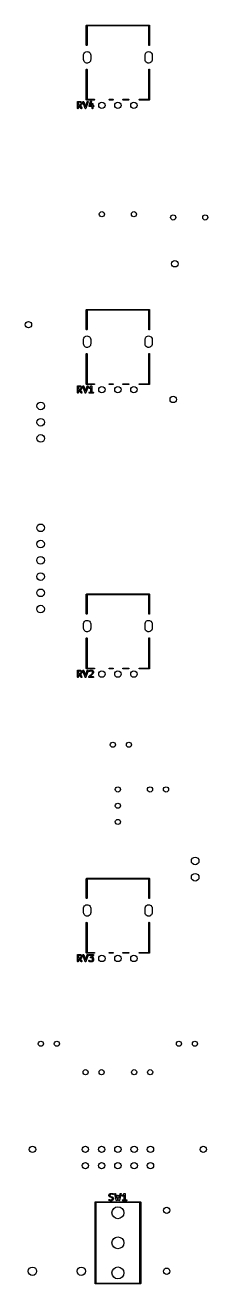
# Model space of a CAD drawing. Extents: x 90 to 118, y -231 to -34.
import ezdxf

# ---------------------------------------------------------------- set-up
doc = ezdxf.new("R2010")
doc.units = 0
doc.layers.add('BLACK', color=7, linetype='CONTINUOUS')

msp = doc.modelspace()

# ---------------------------------------------------------------- linework, layer by layer
at = {"layer": 'BLACK', "linetype": 'CONTINUOUS'}
for p, q in [((99.21, -33.895), (99.2276, -33.8526)), ((99.21, -36.955), (99.21, -33.895)), ((99.2276, -33.8526), (99.27, -33.835)), ((99.27, -33.835), (109.01, -33.835)), ((108.95, -33.955), (99.33, -33.955)), ((99.33, -33.955), (99.33, -36.955)), ((108.95, -36.955), (108.95, -33.955)), ((109.01, -33.835), (109.052, -33.8526)), ((109.052, -33.8526), (109.07, -33.895)), ((109.07, -33.895), (109.07, -36.955)), ((99.2276, -36.9974), (99.21, -36.955)), ((99.27, -37.015), (99.2276, -36.9974)), ((99.3124, -36.9974), (99.27, -37.015)), ((99.33, -36.955), (99.3124, -36.9974)), ((108.968, -36.9974), (108.95, -36.955)), ((109.01, -37.015), (108.968, -36.9974)), ((109.052, -36.9974), (109.01, -37.015)), ((109.07, -36.955), (109.052, -36.9974)), ((98.79, -38.515), (98.7959, -38.4347)), ((98.79, -39.215), (98.79, -38.515)), ((98.8103, -39.3629), (98.79, -39.215)), ((98.7959, -38.4347), (98.8375, -38.2913)), ((98.8375, -38.2913), (98.9162, -38.1644)), ((98.9162, -38.1644), (99.0261, -38.0634)), ((99.0261, -38.0634), (99.1591, -37.9956)), ((99.1591, -37.9956), (99.3055, -37.9661)), ((99.3055, -37.9661), (99.4544, -37.977)), ((99.4544, -37.977), (99.5948, -38.0276)), ((99.5948, -38.0276), (99.7165, -38.1141)), ((99.7165, -38.1141), (99.8104, -38.2301)), ((99.8104, -38.2301), (99.8697, -38.3671)), ((99.8841, -39.2953), (99.8424, -39.4387)), ((99.8697, -38.3671), (99.89, -38.515)), ((99.89, -39.215), (99.8841, -39.2953)), ((99.89, -38.515), (99.89, -39.215)), ((108.39, -38.515), (108.396, -38.4347)), ((108.39, -39.215), (108.39, -38.515)), ((108.41, -39.3629), (108.39, -39.215)), ((108.396, -38.4347), (108.438, -38.2913)), ((108.438, -38.2913), (108.516, -38.1644)), ((108.516, -38.1644), (108.626, -38.0634)), ((108.626, -38.0634), (108.759, -37.9956)), ((108.759, -37.9956), (108.905, -37.9661)), ((108.905, -37.9661), (109.054, -37.977)), ((109.054, -37.977), (109.195, -38.0276)), ((109.195, -38.0276), (109.317, -38.1141)), ((109.317, -38.1141), (109.41, -38.2301)), ((109.41, -38.2301), (109.47, -38.3671)), ((109.484, -39.2953), (109.442, -39.4387)), ((109.47, -38.3671), (109.49, -38.515)), ((109.49, -39.215), (109.484, -39.2953)), ((109.49, -38.515), (109.49, -39.215)), ((98.8695, -39.4999), (98.8103, -39.3629)), ((98.9635, -39.6159), (98.8695, -39.4999)), ((99.0852, -39.7024), (98.9635, -39.6159)), ((99.2256, -39.753), (99.0852, -39.7024)), ((99.2, -40.765), (99.2176, -40.7226)), ((99.2, -45.485), (99.2, -40.765)), ((99.2176, -40.7226), (99.26, -40.705)), ((99.3745, -39.7639), (99.2256, -39.753)), ((99.26, -40.705), (99.3024, -40.7226)), ((99.3024, -40.7226), (99.32, -40.765)), ((99.32, -40.765), (99.32, -45.425)), ((99.5209, -39.7344), (99.3745, -39.7639)), ((99.6539, -39.6666), (99.5209, -39.7344)), ((99.7638, -39.5656), (99.6539, -39.6666)), ((99.8424, -39.4387), (99.7638, -39.5656)), ((108.47, -39.4999), (108.41, -39.3629)), ((108.563, -39.6159), (108.47, -39.4999)), ((108.685, -39.7024), (108.563, -39.6159)), ((108.826, -39.753), (108.685, -39.7024)), ((108.975, -39.7639), (108.826, -39.753)), ((108.95, -40.765), (108.968, -40.7226)), ((108.95, -45.425), (108.95, -40.765)), ((108.968, -40.7226), (109.01, -40.705)), ((109.121, -39.7344), (108.975, -39.7639)), ((109.01, -40.705), (109.052, -40.7226)), ((109.052, -40.7226), (109.07, -40.765)), ((109.07, -40.765), (109.07, -45.485)), ((109.254, -39.6666), (109.121, -39.7344)), ((109.364, -39.5656), (109.254, -39.6666)), ((109.442, -39.4387), (109.364, -39.5656)), ((97.8183, -45.8174), (97.8201, -45.8076)), ((97.8183, -46.8174), (97.8183, -45.8174)), ((97.8359, -46.8656), (97.8183, -46.8174)), ((97.8195, -45.8044), (97.8211, -45.8015)), ((97.8201, -45.8076), (97.8195, -45.8044)), ((97.8211, -45.8015), (97.8229, -45.7917)), ((97.8229, -45.7917), (97.8354, -45.7768)), ((97.8354, -45.7768), (97.8451, -45.7599)), ((97.8803, -46.8912), (97.8359, -46.8656)), ((97.8451, -45.7599), (97.8515, -45.7576)), ((97.8515, -45.7576), (97.8558, -45.7524)), ((97.8558, -45.7524), (97.875, -45.749)), ((97.875, -45.749), (97.8933, -45.7424)), ((97.9308, -46.8823), (97.8803, -46.8912)), ((97.8933, -45.7424), (98.2743, -45.7424)), ((97.9638, -46.843), (97.9308, -46.8823)), ((97.9683, -46.8174), (97.9638, -46.843)), ((97.9683, -45.8924), (97.9683, -46.2662)), ((98.2566, -45.8924), (97.9683, -45.8924)), ((97.9683, -46.2662), (98.2566, -46.2662)), ((98.0924, -46.4162), (97.9683, -46.4162)), ((97.9683, -46.4162), (97.9683, -46.8174)), ((98.4033, -46.8604), (98.0924, -46.4162)), ((98.3251, -45.9266), (98.2566, -45.8924)), ((98.2566, -46.2662), (98.3251, -46.2319)), ((98.2743, -45.7424), (98.2999, -45.7469)), ((98.2785, -46.4147), (98.2752, -46.4158)), ((98.2752, -46.4158), (98.5262, -46.7744)), ((98.2829, -46.4157), (98.2785, -46.4147)), ((98.3078, -46.4083), (98.2829, -46.4157)), ((98.2999, -45.7469), (98.3034, -45.7498)), ((98.3034, -45.7498), (98.3078, -45.7503)), ((98.3078, -45.7503), (98.4031, -45.7979)), ((98.4031, -46.3607), (98.3078, -46.4083)), ((98.3555, -45.957), (98.3251, -45.9266)), ((98.3251, -46.2319), (98.3555, -46.2015)), ((98.3898, -46.0256), (98.3555, -45.957)), ((98.3555, -46.2015), (98.3898, -46.133)), ((98.3898, -46.133), (98.3898, -46.0256)), ((98.4031, -45.7979), (98.4211, -45.8113)), ((98.4042, -46.3595), (98.4031, -46.3607)), ((98.4453, -46.8898), (98.4033, -46.8604)), ((98.4226, -46.3466), (98.4042, -46.3595)), ((98.4211, -45.8113), (98.4226, -45.812)), ((98.4226, -45.812), (98.4702, -45.8596)), ((98.4702, -46.299), (98.4226, -46.3466)), ((98.4964, -46.8854), (98.4453, -46.8898)), ((98.4702, -45.8596), (98.483, -45.878)), ((98.4709, -46.2975), (98.4702, -46.299)), ((98.4842, -46.2795), (98.4709, -46.2975)), ((98.483, -45.878), (98.4842, -45.8791)), ((98.4842, -45.8791), (98.5318, -45.9743)), ((98.5318, -46.1843), (98.4842, -46.2795)), ((98.5327, -46.8491), (98.4964, -46.8854)), ((98.5262, -46.7744), (98.5372, -46.798)), ((98.5318, -45.9743), (98.5393, -45.9993)), ((98.5324, -46.1798), (98.5318, -46.1843)), ((98.5352, -46.1764), (98.5324, -46.1798)), ((98.5372, -46.798), (98.5327, -46.8491)), ((98.5398, -46.1507), (98.5352, -46.1764)), ((98.5393, -45.9993), (98.5382, -46.0036)), ((98.5382, -46.0036), (98.5398, -46.0079)), ((98.5398, -46.0079), (98.5398, -46.1507)), ((98.6755, -45.8153), (98.6944, -45.7676)), ((98.6793, -45.8411), (98.6755, -45.8153)), ((99.0127, -46.8411), (98.6793, -45.8411)), ((98.6944, -45.7676), (98.7395, -45.7432)), ((98.7395, -45.7432), (98.7897, -45.7535)), ((98.7897, -45.7535), (98.8216, -45.7937)), ((98.8216, -45.7937), (99.0838, -46.5802)), ((99.014, -46.8428), (99.0127, -46.8411)), ((99.0141, -46.8449), (99.014, -46.8428)), ((99.0298, -46.8627), (99.0141, -46.8449)), ((99.0445, -46.8813), (99.0298, -46.8627)), ((99.0467, -46.8817), (99.0445, -46.8813)), ((99.0481, -46.8833), (99.0467, -46.8817)), ((99.0716, -46.8868), (99.0481, -46.8833)), ((99.0948, -46.8916), (99.0716, -46.8868)), ((99.0838, -46.5802), (99.346, -45.7937)), ((99.0967, -46.8905), (99.0948, -46.8916)), ((99.0988, -46.8909), (99.0967, -46.8905)), ((99.1191, -46.8784), (99.0988, -46.8909)), ((99.1399, -46.8671), (99.1191, -46.8784)), ((99.1407, -46.8651), (99.1399, -46.8671)), ((99.1426, -46.864), (99.1407, -46.8651)), ((99.155, -46.8411), (99.1426, -46.864)), ((99.4883, -45.8411), (99.155, -46.8411)), ((99.2176, -45.5274), (99.2, -45.485)), ((99.26, -45.545), (99.2176, -45.5274)), ((99.265, -45.5429), (99.26, -45.545)), ((99.27, -45.545), (99.265, -45.5429)), ((100.45, -45.545), (99.27, -45.545)), ((99.32, -45.425), (100.45, -45.425)), ((99.346, -45.7937), (99.3584, -45.7708)), ((99.3584, -45.7708), (99.4021, -45.7439)), ((99.4021, -45.7439), (99.4529, -45.7514)), ((99.4529, -45.7514), (99.4869, -45.7898)), ((99.4869, -45.7898), (99.4883, -45.8411)), ((99.629, -46.471), (99.6319, -46.4661)), ((99.6325, -46.4912), (99.629, -46.471)), ((99.6317, -46.4603), (99.8698, -45.746)), ((99.6319, -46.4661), (99.6317, -46.4603)), ((99.6331, -46.5116), (99.6325, -46.4912)), ((99.6369, -46.5159), (99.6331, -46.5116)), ((99.6379, -46.5215), (99.6369, -46.5159)), ((99.6536, -46.5347), (99.6379, -46.5215)), ((99.6671, -46.55), (99.6536, -46.5347)), ((99.6728, -46.5508), (99.6671, -46.55)), ((99.6772, -46.5545), (99.6728, -46.5508)), ((99.7029, -46.559), (99.6772, -46.5545)), ((100.104, -46.559), (99.7029, -46.559)), ((100.012, -45.7935), (99.8069, -46.409)), ((99.8069, -46.409), (100.104, -46.409)), ((99.8698, -45.746), (99.8822, -45.7231)), ((99.8822, -45.7231), (99.9259, -45.6963)), ((99.9259, -45.6963), (99.9767, -45.7038)), ((99.9767, -45.7038), (100.011, -45.7422)), ((100.011, -45.7422), (100.012, -45.7935)), ((100.104, -46.1507), (100.109, -46.1251)), ((100.104, -46.409), (100.104, -46.1507)), ((100.104, -46.8174), (100.104, -46.559)), ((100.122, -46.8656), (100.104, -46.8174)), ((100.109, -46.1251), (100.142, -46.0858)), ((100.166, -46.8912), (100.122, -46.8656)), ((100.142, -46.0858), (100.192, -46.0769)), ((100.217, -46.8823), (100.166, -46.8912)), ((100.192, -46.0769), (100.236, -46.1025)), ((100.25, -46.843), (100.217, -46.8823)), ((100.236, -46.1025), (100.254, -46.1507)), ((100.254, -46.8174), (100.25, -46.843)), ((100.254, -46.1507), (100.254, -46.409)), ((100.254, -46.409), (100.322, -46.409)), ((100.322, -46.559), (100.254, -46.559)), ((100.254, -46.559), (100.254, -46.8174)), ((100.322, -46.409), (100.348, -46.4136)), ((100.37, -46.5415), (100.322, -46.559)), ((100.348, -46.4136), (100.387, -46.4465)), ((100.396, -46.4971), (100.37, -46.5415)), ((100.387, -46.4465), (100.396, -46.4971)), ((100.45, -45.425), (100.492, -45.4426)), ((100.492, -45.5274), (100.45, -45.545)), ((100.492, -45.4426), (100.51, -45.485)), ((100.51, -45.485), (100.492, -45.5274)), ((102.76, -45.485), (102.778, -45.4426)), ((102.778, -45.5274), (102.76, -45.485)), ((102.778, -45.4426), (102.82, -45.425)), ((102.82, -45.545), (102.778, -45.5274)), ((102.82, -45.425), (103.35, -45.425)), ((103.35, -45.545), (102.82, -45.545)), ((103.35, -45.425), (103.392, -45.4426)), ((103.392, -45.5274), (103.35, -45.545)), ((103.392, -45.4426), (103.41, -45.485)), ((103.41, -45.485), (103.392, -45.5274)), ((104.91, -45.485), (104.928, -45.4426)), ((104.928, -45.5274), (104.91, -45.485)), ((104.928, -45.4426), (104.97, -45.425)), ((104.97, -45.545), (104.928, -45.5274)), ((104.97, -45.425), (105.8, -45.425)), ((105.8, -45.545), (104.97, -45.545)), ((105.8, -45.425), (105.842, -45.4426)), ((105.842, -45.5274), (105.8, -45.545)), ((105.842, -45.4426), (105.86, -45.485)), ((105.86, -45.485), (105.842, -45.5274)), ((107.46, -45.485), (107.478, -45.4426)), ((107.478, -45.5274), (107.46, -45.485)), ((107.478, -45.4426), (107.52, -45.425)), ((107.52, -45.545), (107.478, -45.5274)), ((107.52, -45.425), (108.95, -45.425)), ((109.01, -45.545), (107.52, -45.545)), ((109.052, -45.5274), (109.01, -45.545)), ((109.07, -45.485), (109.052, -45.5274)), ((99.21, -78.345), (99.2276, -78.3026)), ((99.21, -81.405), (99.21, -78.345)), ((99.2276, -78.3026), (99.27, -78.285)), ((99.27, -78.285), (109.01, -78.285)), ((108.95, -78.405), (99.33, -78.405)), ((99.33, -78.405), (99.33, -81.405)), ((108.95, -81.405), (108.95, -78.405)), ((109.01, -78.285), (109.052, -78.3026)), ((109.052, -78.3026), (109.07, -78.345)), ((109.07, -78.345), (109.07, -81.405)), ((98.8375, -82.7413), (98.9162, -82.6144)), ((98.9162, -82.6144), (99.0261, -82.5134)), ((99.0261, -82.5134), (99.1591, -82.4456)), ((99.1591, -82.4456), (99.3055, -82.4161)), ((99.2276, -81.4474), (99.21, -81.405)), ((99.27, -81.465), (99.2276, -81.4474)), ((99.3124, -81.4474), (99.27, -81.465)), ((99.3055, -82.4161), (99.4544, -82.427)), ((99.33, -81.405), (99.3124, -81.4474)), ((99.4544, -82.427), (99.5948, -82.4776)), ((99.5948, -82.4776), (99.7165, -82.5641)), ((99.7165, -82.5641), (99.8104, -82.6801)), ((108.438, -82.7413), (108.516, -82.6144)), ((108.516, -82.6144), (108.626, -82.5134)), ((108.626, -82.5134), (108.759, -82.4456)), ((108.759, -82.4456), (108.905, -82.4161)), ((108.905, -82.4161), (109.054, -82.427)), ((108.968, -81.4474), (108.95, -81.405)), ((109.01, -81.465), (108.968, -81.4474)), ((109.052, -81.4474), (109.01, -81.465)), ((109.07, -81.405), (109.052, -81.4474)), ((109.054, -82.427), (109.195, -82.4776)), ((109.195, -82.4776), (109.317, -82.5641)), ((109.317, -82.5641), (109.41, -82.6801)), ((98.79, -82.965), (98.7959, -82.8847)), ((98.79, -83.665), (98.79, -82.965)), ((98.8103, -83.8129), (98.79, -83.665)), ((98.7959, -82.8847), (98.8375, -82.7413)), ((98.8695, -83.9499), (98.8103, -83.8129)), ((98.9635, -84.0659), (98.8695, -83.9499)), ((99.0852, -84.1524), (98.9635, -84.0659)), ((99.2256, -84.203), (99.0852, -84.1524)), ((99.3745, -84.2139), (99.2256, -84.203)), ((99.5209, -84.1844), (99.3745, -84.2139)), ((99.6539, -84.1166), (99.5209, -84.1844)), ((99.7638, -84.0156), (99.6539, -84.1166)), ((99.8424, -83.8887), (99.7638, -84.0156)), ((99.8104, -82.6801), (99.8697, -82.8171)), ((99.8841, -83.7453), (99.8424, -83.8887)), ((99.8697, -82.8171), (99.89, -82.965)), ((99.89, -83.665), (99.8841, -83.7453)), ((99.89, -82.965), (99.89, -83.665)), ((108.39, -82.965), (108.396, -82.8847)), ((108.39, -83.665), (108.39, -82.965)), ((108.41, -83.8129), (108.39, -83.665)), ((108.396, -82.8847), (108.438, -82.7413)), ((108.47, -83.9499), (108.41, -83.8129)), ((108.563, -84.0659), (108.47, -83.9499)), ((108.685, -84.1524), (108.563, -84.0659)), ((108.826, -84.203), (108.685, -84.1524)), ((108.975, -84.2139), (108.826, -84.203)), ((109.121, -84.1844), (108.975, -84.2139)), ((109.254, -84.1166), (109.121, -84.1844)), ((109.364, -84.0156), (109.254, -84.1166)), ((109.442, -83.8887), (109.364, -84.0156)), ((109.41, -82.6801), (109.47, -82.8171)), ((109.484, -83.7453), (109.442, -83.8887)), ((109.47, -82.8171), (109.49, -82.965)), ((109.49, -83.665), (109.484, -83.7453)), ((109.49, -82.965), (109.49, -83.665)), ((99.2, -85.215), (99.2176, -85.1726)), ((99.2, -89.935), (99.2, -85.215)), ((99.2176, -85.1726), (99.26, -85.155)), ((99.26, -85.155), (99.3024, -85.1726)), ((99.3024, -85.1726), (99.32, -85.215)), ((99.32, -85.215), (99.32, -89.875)), ((108.95, -85.215), (108.968, -85.1726)), ((108.95, -89.875), (108.95, -85.215)), ((108.968, -85.1726), (109.01, -85.155)), ((109.01, -85.155), (109.052, -85.1726)), ((109.052, -85.1726), (109.07, -85.215)), ((109.07, -85.215), (109.07, -89.935)), ((97.8183, -90.2674), (97.8201, -90.2576)), ((97.8183, -91.2674), (97.8183, -90.2674)), ((97.8195, -90.2544), (97.8211, -90.2515)), ((97.8201, -90.2576), (97.8195, -90.2544)), ((97.8211, -90.2515), (97.8229, -90.2417)), ((97.8229, -90.2417), (97.8354, -90.2268)), ((97.8354, -90.2268), (97.8451, -90.2099)), ((97.8451, -90.2099), (97.8515, -90.2076)), ((97.8515, -90.2076), (97.8558, -90.2024)), ((97.8558, -90.2024), (97.875, -90.199)), ((97.875, -90.199), (97.8933, -90.1924)), ((97.8933, -90.1924), (98.2743, -90.1924)), ((97.9683, -90.3424), (97.9683, -90.7162)), ((98.2566, -90.3424), (97.9683, -90.3424)), ((98.3251, -90.3766), (98.2566, -90.3424)), ((98.2743, -90.1924), (98.2999, -90.1969)), ((98.2999, -90.1969), (98.3034, -90.1998)), ((98.3034, -90.1998), (98.3078, -90.2003)), ((98.3078, -90.2003), (98.4031, -90.2479)), ((98.3555, -90.407), (98.3251, -90.3766)), ((98.3898, -90.4756), (98.3555, -90.407)), ((98.3898, -90.583), (98.3898, -90.4756)), ((98.4031, -90.2479), (98.4211, -90.2613)), ((98.4211, -90.2613), (98.4226, -90.262)), ((98.4226, -90.262), (98.4702, -90.3096)), ((98.4702, -90.3096), (98.483, -90.328)), ((98.483, -90.328), (98.4842, -90.3291)), ((98.4842, -90.3291), (98.5318, -90.4243)), ((98.5318, -90.4243), (98.5393, -90.4493)), ((98.5393, -90.4493), (98.5382, -90.4536)), ((98.5382, -90.4536), (98.5398, -90.4579)), ((98.5398, -90.4579), (98.5398, -90.6007)), ((98.6755, -90.2653), (98.6944, -90.2176)), ((98.6793, -90.2911), (98.6755, -90.2653)), ((99.0127, -91.2911), (98.6793, -90.2911)), ((98.6944, -90.2176), (98.7395, -90.1932)), ((98.7395, -90.1932), (98.7897, -90.2035)), ((98.7897, -90.2035), (98.8216, -90.2437)), ((98.8216, -90.2437), (99.0838, -91.0302)), ((99.0838, -91.0302), (99.346, -90.2437)), ((99.4883, -90.2911), (99.155, -91.2911)), ((99.2176, -89.9774), (99.2, -89.935)), ((99.26, -89.995), (99.2176, -89.9774)), ((99.265, -89.9929), (99.26, -89.995)), ((99.27, -89.995), (99.265, -89.9929)), ((100.45, -89.995), (99.27, -89.995)), ((99.32, -89.875), (100.45, -89.875)), ((99.346, -90.2437), (99.3584, -90.2208)), ((99.3584, -90.2208), (99.4021, -90.1939)), ((99.4021, -90.1939), (99.4529, -90.2014)), ((99.4529, -90.2014), (99.4869, -90.2398)), ((99.4869, -90.2398), (99.4883, -90.2911)), ((99.634, -90.5233), (99.6693, -90.486)), ((99.6693, -90.486), (99.7537, -90.4438)), ((99.7537, -90.4438), (99.835, -90.3625)), ((99.835, -90.3625), (99.9262, -90.2258)), ((99.9136, -90.4961), (99.8511, -90.5585)), ((99.9136, -91.1924), (99.9136, -90.4961)), ((99.9262, -90.2258), (99.9442, -90.2069)), ((99.9442, -90.2069), (99.9483, -90.2057)), ((99.9483, -90.2057), (99.9511, -90.2024)), ((99.9511, -90.2024), (99.9725, -90.1986)), ((99.9725, -90.1986), (99.9934, -90.1925)), ((99.9934, -90.1925), (99.9973, -90.1943)), ((99.9973, -90.1943), (100.002, -90.1935)), ((100.002, -90.1935), (100.02, -90.2044)), ((100.02, -90.2044), (100.04, -90.2131)), ((100.04, -90.2131), (100.042, -90.217)), ((100.042, -90.217), (100.046, -90.2192)), ((100.046, -90.2192), (100.053, -90.2396)), ((100.053, -90.2396), (100.063, -90.2591)), ((100.063, -90.2591), (100.062, -90.2633)), ((100.062, -90.2633), (100.064, -90.2674)), ((100.064, -90.2674), (100.064, -91.1924)), ((100.45, -89.875), (100.492, -89.8926)), ((100.492, -89.9774), (100.45, -89.995)), ((100.492, -89.8926), (100.51, -89.935)), ((100.51, -89.935), (100.492, -89.9774)), ((102.76, -89.935), (102.778, -89.8926)), ((102.778, -89.9774), (102.76, -89.935)), ((102.778, -89.8926), (102.82, -89.875)), ((102.82, -89.995), (102.778, -89.9774)), ((102.82, -89.875), (103.35, -89.875)), ((103.35, -89.995), (102.82, -89.995)), ((103.35, -89.875), (103.392, -89.8926)), ((103.392, -89.9774), (103.35, -89.995)), ((103.392, -89.8926), (103.41, -89.935)), ((103.41, -89.935), (103.392, -89.9774)), ((104.91, -89.935), (104.928, -89.8926)), ((104.928, -89.9774), (104.91, -89.935)), ((104.928, -89.8926), (104.97, -89.875)), ((104.97, -89.995), (104.928, -89.9774)), ((104.97, -89.875), (105.8, -89.875)), ((105.8, -89.995), (104.97, -89.995)), ((105.8, -89.875), (105.842, -89.8926)), ((105.842, -89.9774), (105.8, -89.995)), ((105.842, -89.8926), (105.86, -89.935)), ((105.86, -89.935), (105.842, -89.9774)), ((107.46, -89.935), (107.478, -89.8926)), ((107.478, -89.9774), (107.46, -89.935)), ((107.478, -89.8926), (107.52, -89.875)), ((107.52, -89.995), (107.478, -89.9774)), ((107.52, -89.875), (108.95, -89.875)), ((109.01, -89.995), (107.52, -89.995)), ((109.052, -89.9774), (109.01, -89.995)), ((109.07, -89.935), (109.052, -89.9774)), ((97.8359, -91.3156), (97.8183, -91.2674)), ((97.8803, -91.3412), (97.8359, -91.3156)), ((97.9308, -91.3323), (97.8803, -91.3412)), ((97.9638, -91.293), (97.9308, -91.3323)), ((97.9683, -91.2674), (97.9638, -91.293)), ((97.9683, -90.7162), (98.2566, -90.7162)), ((98.0924, -90.8662), (97.9683, -90.8662)), ((97.9683, -90.8662), (97.9683, -91.2674)), ((98.4033, -91.3104), (98.0924, -90.8662)), ((98.2566, -90.7162), (98.3251, -90.6819)), ((98.2785, -90.8647), (98.2752, -90.8658)), ((98.2752, -90.8658), (98.5262, -91.2244)), ((98.2829, -90.8657), (98.2785, -90.8647)), ((98.3078, -90.8583), (98.2829, -90.8657)), ((98.4031, -90.8107), (98.3078, -90.8583)), ((98.3251, -90.6819), (98.3555, -90.6515)), ((98.3555, -90.6515), (98.3898, -90.583)), ((98.4042, -90.8095), (98.4031, -90.8107)), ((98.4453, -91.3398), (98.4033, -91.3104)), ((98.4226, -90.7966), (98.4042, -90.8095)), ((98.4702, -90.749), (98.4226, -90.7966)), ((98.4964, -91.3354), (98.4453, -91.3398)), ((98.4709, -90.7475), (98.4702, -90.749)), ((98.4842, -90.7295), (98.4709, -90.7475)), ((98.5318, -90.6343), (98.4842, -90.7295)), ((98.5327, -91.2991), (98.4964, -91.3354)), ((98.5262, -91.2244), (98.5372, -91.248)), ((98.5324, -90.6298), (98.5318, -90.6343)), ((98.5352, -90.6264), (98.5324, -90.6298)), ((98.5372, -91.248), (98.5327, -91.2991)), ((98.5398, -90.6007), (98.5352, -90.6264)), ((99.014, -91.2928), (99.0127, -91.2911)), ((99.0141, -91.2949), (99.014, -91.2928)), ((99.0298, -91.3127), (99.0141, -91.2949)), ((99.0445, -91.3313), (99.0298, -91.3127)), ((99.0467, -91.3317), (99.0445, -91.3313)), ((99.0481, -91.3333), (99.0467, -91.3317)), ((99.0716, -91.3368), (99.0481, -91.3333)), ((99.0948, -91.3416), (99.0716, -91.3368)), ((99.0967, -91.3405), (99.0948, -91.3416)), ((99.0988, -91.3409), (99.0967, -91.3405)), ((99.1191, -91.3284), (99.0988, -91.3409)), ((99.1399, -91.3171), (99.1191, -91.3284)), ((99.1407, -91.3151), (99.1399, -91.3171)), ((99.1426, -91.314), (99.1407, -91.3151)), ((99.155, -91.2911), (99.1426, -91.314)), ((99.629, -91.2544), (99.6546, -91.2099)), ((99.6379, -91.3049), (99.629, -91.2544)), ((99.631, -90.5745), (99.634, -90.5233)), ((99.6615, -90.6157), (99.631, -90.5745)), ((99.6772, -91.3379), (99.6379, -91.3049)), ((99.6546, -91.2099), (99.7029, -91.1924)), ((99.7114, -90.6276), (99.6615, -90.6157)), ((99.7029, -91.3424), (99.6772, -91.3379)), ((99.7029, -91.1924), (99.9136, -91.1924)), ((100.274, -91.3424), (99.7029, -91.3424)), ((99.7364, -90.6202), (99.7114, -90.6276)), ((99.8316, -90.5726), (99.7364, -90.6202)), ((99.8328, -90.5714), (99.8316, -90.5726)), ((99.8511, -90.5585), (99.8328, -90.5714)), ((100.064, -91.1924), (100.274, -91.1924)), ((100.274, -91.1924), (100.3, -91.1969)), ((100.322, -91.3248), (100.274, -91.3424)), ((100.3, -91.1969), (100.339, -91.2299)), ((100.348, -91.2804), (100.322, -91.3248)), ((100.339, -91.2299), (100.348, -91.2804)), ((99.21, -122.795), (99.2276, -122.753)), ((99.21, -125.855), (99.21, -122.795)), ((99.2276, -122.753), (99.27, -122.735)), ((99.27, -122.735), (109.01, -122.735)), ((108.95, -122.855), (99.33, -122.855)), ((99.33, -122.855), (99.33, -125.855)), ((108.95, -125.855), (108.95, -122.855)), ((109.01, -122.735), (109.052, -122.753)), ((109.052, -122.753), (109.07, -122.795)), ((109.07, -122.795), (109.07, -125.855)), ((99.2276, -125.897), (99.21, -125.855)), ((99.27, -125.915), (99.2276, -125.897)), ((99.3124, -125.897), (99.27, -125.915)), ((99.33, -125.855), (99.3124, -125.897)), ((108.968, -125.897), (108.95, -125.855)), ((109.01, -125.915), (108.968, -125.897)), ((109.052, -125.897), (109.01, -125.915)), ((109.07, -125.855), (109.052, -125.897)), ((98.79, -127.415), (98.7959, -127.335)), ((98.79, -128.115), (98.79, -127.415)), ((98.7959, -127.335), (98.8375, -127.191)), ((98.8375, -127.191), (98.9162, -127.064)), ((98.9162, -127.064), (99.0261, -126.963)), ((99.0261, -126.963), (99.1591, -126.896)), ((99.1591, -126.896), (99.3055, -126.866)), ((99.3055, -126.866), (99.4544, -126.877)), ((99.4544, -126.877), (99.5948, -126.928)), ((99.5948, -126.928), (99.7165, -127.014)), ((99.7165, -127.014), (99.8104, -127.13)), ((99.8104, -127.13), (99.8697, -127.267)), ((99.8697, -127.267), (99.89, -127.415)), ((99.89, -127.415), (99.89, -128.115)), ((108.39, -127.415), (108.396, -127.335)), ((108.39, -128.115), (108.39, -127.415)), ((108.396, -127.335), (108.438, -127.191)), ((108.438, -127.191), (108.516, -127.064)), ((108.516, -127.064), (108.626, -126.963)), ((108.626, -126.963), (108.759, -126.896)), ((108.759, -126.896), (108.905, -126.866)), ((108.905, -126.866), (109.054, -126.877)), ((109.054, -126.877), (109.195, -126.928)), ((109.195, -126.928), (109.317, -127.014)), ((109.317, -127.014), (109.41, -127.13)), ((109.41, -127.13), (109.47, -127.267)), ((109.47, -127.267), (109.49, -127.415)), ((109.49, -127.415), (109.49, -128.115)), ((98.8103, -128.263), (98.79, -128.115)), ((98.8695, -128.4), (98.8103, -128.263)), ((98.9635, -128.516), (98.8695, -128.4)), ((99.0852, -128.602), (98.9635, -128.516)), ((99.2256, -128.653), (99.0852, -128.602)), ((99.2, -129.665), (99.2176, -129.623)), ((99.2, -134.385), (99.2, -129.665)), ((99.2176, -129.623), (99.26, -129.605)), ((99.3745, -128.664), (99.2256, -128.653)), ((99.26, -129.605), (99.3024, -129.623)), ((99.3024, -129.623), (99.32, -129.665)), ((99.32, -129.665), (99.32, -134.325)), ((99.5209, -128.634), (99.3745, -128.664)), ((99.6539, -128.567), (99.5209, -128.634)), ((99.7638, -128.466), (99.6539, -128.567)), ((99.8424, -128.339), (99.7638, -128.466)), ((99.8841, -128.195), (99.8424, -128.339)), ((99.89, -128.115), (99.8841, -128.195)), ((108.41, -128.263), (108.39, -128.115)), ((108.47, -128.4), (108.41, -128.263)), ((108.563, -128.516), (108.47, -128.4)), ((108.685, -128.602), (108.563, -128.516)), ((108.826, -128.653), (108.685, -128.602)), ((108.975, -128.664), (108.826, -128.653)), ((108.95, -129.665), (108.968, -129.623)), ((108.95, -134.325), (108.95, -129.665)), ((108.968, -129.623), (109.01, -129.605)), ((109.121, -128.634), (108.975, -128.664)), ((109.01, -129.605), (109.052, -129.623)), ((109.052, -129.623), (109.07, -129.665)), ((109.07, -129.665), (109.07, -134.385)), ((109.254, -128.567), (109.121, -128.634)), ((109.364, -128.466), (109.254, -128.567)), ((109.442, -128.339), (109.364, -128.466)), ((109.484, -128.195), (109.442, -128.339)), ((109.49, -128.115), (109.484, -128.195)), ((97.8183, -134.717), (97.8201, -134.708)), ((97.8183, -135.717), (97.8183, -134.717)), ((97.8359, -135.766), (97.8183, -135.717)), ((97.8195, -134.704), (97.8211, -134.701)), ((97.8201, -134.708), (97.8195, -134.704)), ((97.8211, -134.701), (97.8229, -134.692)), ((97.8229, -134.692), (97.8354, -134.677)), ((97.8354, -134.677), (97.8451, -134.66)), ((97.8451, -134.66), (97.8515, -134.658)), ((97.8515, -134.658), (97.8558, -134.652)), ((97.8558, -134.652), (97.875, -134.649)), ((97.875, -134.649), (97.8933, -134.642)), ((97.8933, -134.642), (98.2743, -134.642)), ((97.9638, -135.743), (97.9308, -135.782)), ((97.9683, -135.717), (97.9638, -135.743)), ((97.9683, -134.792), (97.9683, -135.166)), ((98.2566, -134.792), (97.9683, -134.792)), ((97.9683, -135.166), (98.2566, -135.166)), ((98.0924, -135.316), (97.9683, -135.316)), ((97.9683, -135.316), (97.9683, -135.717)), ((98.4033, -135.76), (98.0924, -135.316)), ((98.3251, -134.827), (98.2566, -134.792)), ((98.2566, -135.166), (98.3251, -135.132)), ((98.2743, -134.642), (98.2999, -134.647)), ((98.2785, -135.315), (98.2752, -135.316)), ((98.2752, -135.316), (98.5262, -135.674)), ((98.2829, -135.316), (98.2785, -135.315)), ((98.3078, -135.308), (98.2829, -135.316)), ((98.2999, -134.647), (98.3034, -134.65)), ((98.3034, -134.65), (98.3078, -134.65)), ((98.3078, -134.65), (98.4031, -134.698)), ((98.4031, -135.261), (98.3078, -135.308)), ((98.3555, -134.857), (98.3251, -134.827)), ((98.3251, -135.132), (98.3555, -135.102)), ((98.3898, -134.926), (98.3555, -134.857)), ((98.3555, -135.102), (98.3898, -135.033)), ((98.3898, -135.033), (98.3898, -134.926)), ((98.4031, -134.698), (98.4211, -134.711)), ((98.4042, -135.259), (98.4031, -135.261)), ((98.4226, -135.247), (98.4042, -135.259)), ((98.4211, -134.711), (98.4226, -134.712)), ((98.4226, -134.712), (98.4702, -134.76)), ((98.4702, -135.199), (98.4226, -135.247)), ((98.4702, -134.76), (98.483, -134.778)), ((98.4709, -135.198), (98.4702, -135.199)), ((98.4842, -135.179), (98.4709, -135.198)), ((98.483, -134.778), (98.4842, -134.779)), ((98.4842, -134.779), (98.5318, -134.874)), ((98.5318, -135.084), (98.4842, -135.179)), ((98.5327, -135.749), (98.4964, -135.785)), ((98.5262, -135.674), (98.5372, -135.698)), ((98.5318, -134.874), (98.5393, -134.899)), ((98.5324, -135.08), (98.5318, -135.084)), ((98.5352, -135.076), (98.5324, -135.08)), ((98.5372, -135.698), (98.5327, -135.749)), ((98.5398, -135.051), (98.5352, -135.076)), ((98.5393, -134.899), (98.5382, -134.904)), ((98.5382, -134.904), (98.5398, -134.908)), ((98.5398, -134.908), (98.5398, -135.051)), ((98.6755, -134.715), (98.6944, -134.668)), ((98.6793, -134.741), (98.6755, -134.715)), ((99.0127, -135.741), (98.6793, -134.741)), ((98.6944, -134.668), (98.7395, -134.643)), ((98.7395, -134.643), (98.7897, -134.653)), ((98.7897, -134.653), (98.8216, -134.694)), ((98.8216, -134.694), (99.0838, -135.48)), ((99.014, -135.743), (99.0127, -135.741)), ((99.0141, -135.745), (99.014, -135.743)), ((99.0298, -135.763), (99.0141, -135.745)), ((99.0838, -135.48), (99.346, -134.694)), ((99.155, -135.741), (99.1426, -135.764)), ((99.4883, -134.741), (99.155, -135.741)), ((99.2176, -134.427), (99.2, -134.385)), ((99.26, -134.445), (99.2176, -134.427)), ((99.265, -134.443), (99.26, -134.445)), ((99.27, -134.445), (99.265, -134.443)), ((100.45, -134.445), (99.27, -134.445)), ((99.32, -134.325), (100.45, -134.325)), ((99.346, -134.694), (99.3584, -134.671)), ((99.3584, -134.671), (99.4021, -134.644)), ((99.4021, -134.644), (99.4529, -134.651)), ((99.4529, -134.651), (99.4869, -134.69)), ((99.4869, -134.69), (99.4883, -134.741)), ((99.5805, -135.711), (99.582, -135.708)), ((99.5864, -135.733), (99.5805, -135.711)), ((99.5814, -135.704), (99.5927, -135.685)), ((99.582, -135.708), (99.5814, -135.704)), ((99.5903, -135.755), (99.5864, -135.733)), ((99.5927, -135.685), (99.6022, -135.664)), ((99.6022, -135.664), (100.161, -135.105)), ((99.6281, -134.806), (99.6498, -134.76)), ((99.6414, -134.856), (99.6281, -134.806)), ((99.6834, -134.885), (99.6414, -134.856)), ((99.6498, -134.76), (99.6974, -134.712)), ((99.7346, -134.881), (99.6834, -134.885)), ((99.6974, -134.712), (99.7158, -134.699)), ((99.7158, -134.699), (99.7169, -134.698)), ((99.7169, -134.698), (99.8122, -134.65)), ((99.7559, -134.866), (99.7346, -134.881)), ((99.7949, -134.827), (99.7559, -134.866)), ((99.8634, -134.792), (99.7949, -134.827)), ((99.8122, -134.65), (99.8371, -134.643)), ((100.28, -135.199), (99.8363, -135.642)), ((99.8363, -135.642), (100.274, -135.642)), ((99.8371, -134.643), (99.8415, -134.644)), ((99.8415, -134.644), (99.8457, -134.642)), ((99.8457, -134.642), (100.084, -134.642)), ((100.066, -134.792), (99.8634, -134.792)), ((100.135, -134.827), (100.066, -134.792)), ((100.084, -134.642), (100.109, -134.647)), ((100.109, -134.647), (100.113, -134.65)), ((100.113, -134.65), (100.117, -134.65)), ((100.117, -134.65), (100.213, -134.698)), ((100.165, -134.857), (100.135, -134.827)), ((100.161, -135.105), (100.199, -134.991)), ((100.199, -134.926), (100.165, -134.857)), ((100.199, -134.991), (100.199, -134.926)), ((100.213, -134.698), (100.231, -134.711)), ((100.231, -134.711), (100.232, -134.712)), ((100.232, -134.712), (100.28, -134.76)), ((100.274, -135.642), (100.3, -135.647)), ((100.28, -134.76), (100.293, -134.778)), ((100.282, -135.195), (100.28, -135.199)), ((100.285, -135.193), (100.282, -135.195)), ((100.298, -135.17), (100.285, -135.193)), ((100.293, -134.778), (100.294, -134.779)), ((100.294, -134.779), (100.341, -134.874)), ((100.345, -135.027), (100.298, -135.17)), ((100.3, -135.647), (100.339, -135.68)), ((100.348, -135.73), (100.322, -135.775)), ((100.339, -135.68), (100.348, -135.73)), ((100.341, -134.874), (100.349, -134.899)), ((100.349, -135.003), (100.345, -135.025)), ((100.345, -135.025), (100.345, -135.027)), ((100.349, -134.899), (100.348, -134.904)), ((100.348, -134.904), (100.349, -134.908)), ((100.349, -134.908), (100.349, -135.003)), ((100.45, -134.325), (100.492, -134.343)), ((100.492, -134.427), (100.45, -134.445)), ((100.492, -134.343), (100.51, -134.385)), ((100.51, -134.385), (100.492, -134.427)), ((102.76, -134.385), (102.778, -134.343)), ((102.778, -134.427), (102.76, -134.385)), ((102.778, -134.343), (102.82, -134.325)), ((102.82, -134.445), (102.778, -134.427)), ((102.82, -134.325), (103.35, -134.325)), ((103.35, -134.445), (102.82, -134.445)), ((103.35, -134.325), (103.392, -134.343)), ((103.392, -134.427), (103.35, -134.445)), ((103.392, -134.343), (103.41, -134.385)), ((103.41, -134.385), (103.392, -134.427)), ((104.91, -134.385), (104.928, -134.343)), ((104.928, -134.427), (104.91, -134.385)), ((104.928, -134.343), (104.97, -134.325)), ((104.97, -134.445), (104.928, -134.427)), ((104.97, -134.325), (105.8, -134.325)), ((105.8, -134.445), (104.97, -134.445)), ((105.8, -134.325), (105.842, -134.343)), ((105.842, -134.427), (105.8, -134.445)), ((105.842, -134.343), (105.86, -134.385)), ((105.86, -134.385), (105.842, -134.427)), ((107.46, -134.385), (107.478, -134.343)), ((107.478, -134.427), (107.46, -134.385)), ((107.478, -134.343), (107.52, -134.325)), ((107.52, -134.445), (107.478, -134.427)), ((107.52, -134.325), (108.95, -134.325)), ((109.01, -134.445), (107.52, -134.445)), ((109.052, -134.427), (109.01, -134.445)), ((109.07, -134.385), (109.052, -134.427)), ((97.8803, -135.791), (97.8359, -135.766)), ((97.9308, -135.782), (97.8803, -135.791)), ((98.4453, -135.79), (98.4033, -135.76)), ((98.4964, -135.785), (98.4453, -135.79)), ((99.0445, -135.781), (99.0298, -135.763)), ((99.0467, -135.782), (99.0445, -135.781)), ((99.0481, -135.783), (99.0467, -135.782)), ((99.0716, -135.787), (99.0481, -135.783)), ((99.0948, -135.792), (99.0716, -135.787)), ((99.0967, -135.791), (99.0948, -135.792)), ((99.0988, -135.791), (99.0967, -135.791)), ((99.1191, -135.778), (99.0988, -135.791)), ((99.1399, -135.767), (99.1191, -135.778)), ((99.1407, -135.765), (99.1399, -135.767)), ((99.1426, -135.764), (99.1407, -135.765)), ((99.5929, -135.757), (99.5903, -135.755)), ((99.5938, -135.76), (99.5929, -135.757)), ((99.6123, -135.773), (99.5938, -135.76)), ((99.6296, -135.788), (99.6123, -135.773)), ((99.6342, -135.789), (99.6296, -135.788)), ((99.6358, -135.79), (99.6342, -135.789)), ((99.6391, -135.79), (99.6358, -135.79)), ((99.6552, -135.792), (99.6391, -135.79)), ((100.274, -135.792), (99.6552, -135.792)), ((100.322, -135.775), (100.274, -135.792)), ((99.21, -167.245), (99.2276, -167.203)), ((99.2276, -167.203), (99.27, -167.185)), ((99.27, -167.185), (109.01, -167.185)), ((109.01, -167.185), (109.052, -167.203)), ((109.052, -167.203), (109.07, -167.245)), ((99.21, -170.305), (99.21, -167.245)), ((108.95, -167.305), (99.33, -167.305)), ((99.33, -167.305), (99.33, -170.305)), ((108.95, -170.305), (108.95, -167.305)), ((109.07, -167.245), (109.07, -170.305)), ((99.2276, -170.347), (99.21, -170.305)), ((99.27, -170.365), (99.2276, -170.347)), ((99.3124, -170.347), (99.27, -170.365)), ((99.33, -170.305), (99.3124, -170.347)), ((108.968, -170.347), (108.95, -170.305)), ((109.01, -170.365), (108.968, -170.347)), ((109.052, -170.347), (109.01, -170.365)), ((109.07, -170.305), (109.052, -170.347)), ((98.79, -171.865), (98.7959, -171.785)), ((98.79, -172.565), (98.79, -171.865)), ((98.8103, -172.713), (98.79, -172.565)), ((98.7959, -171.785), (98.8375, -171.641)), ((98.8695, -172.85), (98.8103, -172.713)), ((98.8375, -171.641), (98.9162, -171.514)), ((98.9635, -172.966), (98.8695, -172.85)), ((98.9162, -171.514), (99.0261, -171.413)), ((99.0852, -173.052), (98.9635, -172.966)), ((99.0261, -171.413), (99.1591, -171.346)), ((99.2256, -173.103), (99.0852, -173.052)), ((99.1591, -171.346), (99.3055, -171.316)), ((99.3745, -173.114), (99.2256, -173.103)), ((99.3055, -171.316), (99.4544, -171.327)), ((99.5209, -173.084), (99.3745, -173.114)), ((99.4544, -171.327), (99.5948, -171.378)), ((99.6539, -173.017), (99.5209, -173.084)), ((99.5948, -171.378), (99.7165, -171.464)), ((99.7638, -172.916), (99.6539, -173.017)), ((99.7165, -171.464), (99.8104, -171.58)), ((99.8424, -172.789), (99.7638, -172.916)), ((99.8104, -171.58), (99.8697, -171.717)), ((99.8841, -172.645), (99.8424, -172.789)), ((99.8697, -171.717), (99.89, -171.865)), ((99.89, -172.565), (99.8841, -172.645)), ((99.89, -171.865), (99.89, -172.565)), ((108.39, -171.865), (108.396, -171.785)), ((108.39, -172.565), (108.39, -171.865)), ((108.41, -172.713), (108.39, -172.565)), ((108.396, -171.785), (108.438, -171.641)), ((108.47, -172.85), (108.41, -172.713)), ((108.438, -171.641), (108.516, -171.514)), ((108.563, -172.966), (108.47, -172.85)), ((108.516, -171.514), (108.626, -171.413)), ((108.685, -173.052), (108.563, -172.966)), ((108.626, -171.413), (108.759, -171.346)), ((108.826, -173.103), (108.685, -173.052)), ((108.759, -171.346), (108.905, -171.316)), ((108.975, -173.114), (108.826, -173.103)), ((108.905, -171.316), (109.054, -171.327)), ((109.121, -173.084), (108.975, -173.114)), ((109.054, -171.327), (109.195, -171.378)), ((109.254, -173.017), (109.121, -173.084)), ((109.195, -171.378), (109.317, -171.464)), ((109.364, -172.916), (109.254, -173.017)), ((109.317, -171.464), (109.41, -171.58)), ((109.442, -172.789), (109.364, -172.916)), ((109.41, -171.58), (109.47, -171.717)), ((109.484, -172.645), (109.442, -172.789)), ((109.47, -171.717), (109.49, -171.865)), ((109.49, -172.565), (109.484, -172.645)), ((109.49, -171.865), (109.49, -172.565)), ((99.2, -174.115), (99.2176, -174.073)), ((99.2, -178.835), (99.2, -174.115)), ((99.2176, -174.073), (99.26, -174.055)), ((99.26, -174.055), (99.3024, -174.073)), ((99.3024, -174.073), (99.32, -174.115)), ((99.32, -174.115), (99.32, -178.775)), ((108.95, -174.115), (108.968, -174.073)), ((108.95, -178.775), (108.95, -174.115)), ((108.968, -174.073), (109.01, -174.055)), ((109.01, -174.055), (109.052, -174.073)), ((109.052, -174.073), (109.07, -174.115)), ((109.07, -174.115), (109.07, -178.835)), ((99.2176, -178.877), (99.2, -178.835)), ((99.26, -178.895), (99.2176, -178.877)), ((99.265, -178.893), (99.26, -178.895)), ((99.27, -178.895), (99.265, -178.893)), ((100.45, -178.895), (99.27, -178.895)), ((99.32, -178.775), (100.45, -178.775)), ((100.45, -178.775), (100.492, -178.793)), ((100.492, -178.877), (100.45, -178.895)), ((100.492, -178.793), (100.51, -178.835)), ((100.51, -178.835), (100.492, -178.877)), ((102.76, -178.835), (102.778, -178.793)), ((102.778, -178.877), (102.76, -178.835)), ((102.778, -178.793), (102.82, -178.775)), ((102.82, -178.895), (102.778, -178.877)), ((102.82, -178.775), (103.35, -178.775)), ((103.35, -178.895), (102.82, -178.895)), ((103.35, -178.775), (103.392, -178.793)), ((103.392, -178.877), (103.35, -178.895)), ((103.392, -178.793), (103.41, -178.835)), ((103.41, -178.835), (103.392, -178.877)), ((104.91, -178.835), (104.928, -178.793)), ((104.928, -178.877), (104.91, -178.835)), ((104.928, -178.793), (104.97, -178.775)), ((104.97, -178.895), (104.928, -178.877)), ((104.97, -178.775), (105.8, -178.775)), ((105.8, -178.895), (104.97, -178.895)), ((105.8, -178.775), (105.842, -178.793)), ((105.842, -178.877), (105.8, -178.895)), ((105.842, -178.793), (105.86, -178.835)), ((105.86, -178.835), (105.842, -178.877)), ((107.46, -178.835), (107.478, -178.793)), ((107.478, -178.877), (107.46, -178.835)), ((107.478, -178.793), (107.52, -178.775)), ((107.52, -178.895), (107.478, -178.877)), ((107.52, -178.775), (108.95, -178.775)), ((109.01, -178.895), (107.52, -178.895)), ((109.052, -178.877), (109.01, -178.895)), ((109.07, -178.835), (109.052, -178.877)), ((97.8183, -179.167), (97.8201, -179.158)), ((97.8183, -180.167), (97.8183, -179.167)), ((97.8359, -180.216), (97.8183, -180.167)), ((97.8195, -179.154), (97.8211, -179.151)), ((97.8201, -179.158), (97.8195, -179.154)), ((97.8211, -179.151), (97.8229, -179.142)), ((97.8229, -179.142), (97.8354, -179.127)), ((97.8354, -179.127), (97.8451, -179.11)), ((97.8803, -180.241), (97.8359, -180.216)), ((97.8451, -179.11), (97.8515, -179.108)), ((97.8515, -179.108), (97.8558, -179.102)), ((97.8558, -179.102), (97.875, -179.099)), ((97.875, -179.099), (97.8933, -179.092)), ((97.9308, -180.232), (97.8803, -180.241)), ((97.8933, -179.092), (98.2743, -179.092)), ((97.9638, -180.193), (97.9308, -180.232)), ((97.9683, -180.167), (97.9638, -180.193)), ((97.9683, -179.242), (97.9683, -179.616)), ((98.2566, -179.242), (97.9683, -179.242)), ((97.9683, -179.616), (98.2566, -179.616)), ((98.0924, -179.766), (97.9683, -179.766)), ((97.9683, -179.766), (97.9683, -180.167)), ((98.4033, -180.21), (98.0924, -179.766)), ((98.3251, -179.277), (98.2566, -179.242)), ((98.2566, -179.616), (98.3251, -179.582)), ((98.2743, -179.092), (98.2999, -179.097)), ((98.2785, -179.765), (98.2752, -179.766)), ((98.2752, -179.766), (98.5262, -180.124)), ((98.2829, -179.766), (98.2785, -179.765)), ((98.3078, -179.758), (98.2829, -179.766)), ((98.2999, -179.097), (98.3034, -179.1)), ((98.3034, -179.1), (98.3078, -179.1)), ((98.3078, -179.1), (98.4031, -179.148)), ((98.4031, -179.711), (98.3078, -179.758)), ((98.3555, -179.307), (98.3251, -179.277)), ((98.3251, -179.582), (98.3555, -179.552)), ((98.3898, -179.376), (98.3555, -179.307)), ((98.3555, -179.552), (98.3898, -179.483)), ((98.3898, -179.483), (98.3898, -179.376)), ((98.4031, -179.148), (98.4211, -179.161)), ((98.4042, -179.709), (98.4031, -179.711)), ((98.4453, -180.24), (98.4033, -180.21)), ((98.4226, -179.697), (98.4042, -179.709)), ((98.4211, -179.161), (98.4226, -179.162)), ((98.4226, -179.162), (98.4702, -179.21)), ((98.4702, -179.649), (98.4226, -179.697)), ((98.4964, -180.235), (98.4453, -180.24)), ((98.4702, -179.21), (98.483, -179.228)), ((98.4709, -179.648), (98.4702, -179.649)), ((98.4842, -179.629), (98.4709, -179.648)), ((98.483, -179.228), (98.4842, -179.229)), ((98.4842, -179.229), (98.5318, -179.324)), ((98.5318, -179.534), (98.4842, -179.629)), ((98.5327, -180.199), (98.4964, -180.235)), ((98.5262, -180.124), (98.5372, -180.148)), ((98.5318, -179.324), (98.5393, -179.349)), ((98.5324, -179.53), (98.5318, -179.534)), ((98.5352, -179.526), (98.5324, -179.53)), ((98.5372, -180.148), (98.5327, -180.199)), ((98.5398, -179.501), (98.5352, -179.526)), ((98.5393, -179.349), (98.5382, -179.354)), ((98.5382, -179.354), (98.5398, -179.358)), ((98.5398, -179.358), (98.5398, -179.501)), ((98.6755, -179.165), (98.6944, -179.118)), ((98.6793, -179.191), (98.6755, -179.165)), ((99.0127, -180.191), (98.6793, -179.191)), ((98.6944, -179.118), (98.7395, -179.093)), ((98.7395, -179.093), (98.7897, -179.103)), ((98.7897, -179.103), (98.8216, -179.144)), ((98.8216, -179.144), (99.0838, -179.93)), ((99.014, -180.193), (99.0127, -180.191)), ((99.0141, -180.195), (99.014, -180.193)), ((99.0298, -180.213), (99.0141, -180.195)), ((99.0445, -180.231), (99.0298, -180.213)), ((99.0467, -180.232), (99.0445, -180.231)), ((99.0481, -180.233), (99.0467, -180.232)), ((99.0716, -180.237), (99.0481, -180.233)), ((99.0948, -180.242), (99.0716, -180.237)), ((99.0838, -179.93), (99.346, -179.144)), ((99.0967, -180.241), (99.0948, -180.242)), ((99.0988, -180.241), (99.0967, -180.241)), ((99.1191, -180.228), (99.0988, -180.241)), ((99.1399, -180.217), (99.1191, -180.228)), ((99.1407, -180.215), (99.1399, -180.217)), ((99.1426, -180.214), (99.1407, -180.215)), ((99.155, -180.191), (99.1426, -180.214)), ((99.4883, -179.191), (99.155, -180.191)), ((99.346, -179.144), (99.3584, -179.121)), ((99.3584, -179.121), (99.4021, -179.094)), ((99.4021, -179.094), (99.4529, -179.101)), ((99.4529, -179.101), (99.4869, -179.14)), ((99.4869, -179.14), (99.4883, -179.191)), ((99.5814, -179.154), (99.607, -179.11)), ((99.5903, -179.205), (99.5814, -179.154)), ((99.5828, -180.053), (99.6122, -180.011)), ((99.5873, -180.104), (99.5828, -180.053)), ((99.6022, -180.125), (99.5873, -180.104)), ((99.6296, -179.238), (99.5903, -179.205)), ((99.6498, -180.173), (99.6022, -180.125)), ((99.607, -179.11), (99.6552, -179.092)), ((99.6122, -180.011), (99.6618, -179.997)), ((99.6552, -179.242), (99.6296, -179.238)), ((99.6513, -180.173), (99.6498, -180.173)), ((99.6693, -180.187), (99.6513, -180.173)), ((99.6552, -179.092), (100.274, -179.092)), ((100.109, -179.242), (99.6552, -179.242)), ((99.6618, -179.997), (99.7083, -180.019)), ((99.7646, -180.234), (99.6693, -180.187)), ((99.7083, -180.019), (99.7473, -180.058)), ((99.7473, -180.058), (99.8158, -180.092)), ((99.769, -180.235), (99.7646, -180.234)), ((99.7724, -180.238), (99.769, -180.235)), ((99.7981, -180.242), (99.7724, -180.238)), ((100.084, -180.242), (99.7981, -180.242)), ((99.8158, -180.092), (100.066, -180.092)), ((99.866, -179.547), (99.8681, -179.541)), ((99.8725, -179.566), (99.866, -179.547)), ((99.8671, -179.535), (99.8772, -179.518)), ((99.8681, -179.541), (99.8671, -179.535)), ((99.876, -179.586), (99.8725, -179.566)), ((99.8806, -179.59), (99.876, -179.586)), ((99.8772, -179.518), (99.8845, -179.499)), ((99.8825, -179.595), (99.8806, -179.59)), ((99.8998, -179.606), (99.8825, -179.595)), ((99.8845, -179.499), (100.109, -179.242)), ((99.9153, -179.619), (99.8998, -179.606)), ((99.9237, -179.62), (99.9153, -179.619)), ((99.9264, -179.622), (99.9237, -179.62)), ((99.9298, -179.621), (99.9264, -179.622)), ((99.941, -179.623), (99.9298, -179.621)), ((100.066, -179.623), (99.941, -179.623)), ((100.135, -179.658), (100.066, -179.623)), ((100.066, -180.092), (100.135, -180.058)), ((100.088, -180.241), (100.084, -180.242)), ((100.092, -180.242), (100.088, -180.241)), ((100.117, -180.234), (100.092, -180.242)), ((100.331, -179.217), (100.103, -179.477)), ((100.103, -179.477), (100.109, -179.478)), ((100.109, -179.478), (100.113, -179.481)), ((100.113, -179.481), (100.117, -179.481)), ((100.117, -179.481), (100.213, -179.529)), ((100.213, -180.187), (100.117, -180.234)), ((100.165, -179.688), (100.135, -179.658)), ((100.135, -180.058), (100.165, -180.028)), ((100.199, -179.757), (100.165, -179.688)), ((100.165, -180.028), (100.199, -179.959)), ((100.199, -179.959), (100.199, -179.757)), ((100.213, -179.529), (100.231, -179.542)), ((100.214, -180.186), (100.213, -180.187)), ((100.232, -180.173), (100.214, -180.186)), ((100.231, -179.542), (100.232, -179.543)), ((100.232, -179.543), (100.28, -179.591)), ((100.28, -180.125), (100.232, -180.173)), ((100.274, -179.092), (100.285, -179.094)), ((100.28, -179.591), (100.293, -179.609)), ((100.294, -180.106), (100.28, -180.124)), ((100.28, -180.124), (100.28, -180.125)), ((100.285, -179.094), (100.289, -179.094)), ((100.289, -179.094), (100.291, -179.095)), ((100.291, -179.095), (100.3, -179.097)), ((100.293, -179.609), (100.294, -179.61)), ((100.294, -179.61), (100.341, -179.705)), ((100.341, -180.01), (100.294, -180.106)), ((100.3, -179.097), (100.315, -179.11)), ((100.315, -179.11), (100.333, -179.12)), ((100.338, -179.198), (100.331, -179.217)), ((100.333, -179.12), (100.335, -179.126)), ((100.335, -179.126), (100.339, -179.13)), ((100.348, -179.18), (100.338, -179.198)), ((100.339, -179.13), (100.343, -179.15)), ((100.341, -179.705), (100.349, -179.73)), ((100.342, -180.006), (100.341, -180.01)), ((100.345, -180.003), (100.342, -180.006)), ((100.343, -179.15), (100.349, -179.169)), ((100.349, -179.977), (100.345, -180.003)), ((100.349, -179.169), (100.347, -179.175)), ((100.347, -179.175), (100.348, -179.18)), ((100.349, -179.73), (100.348, -179.735)), ((100.348, -179.735), (100.349, -179.739)), ((100.349, -179.739), (100.349, -179.977)), ((100.58, -217.815), (100.598, -217.773)), ((100.58, -230.515), (100.58, -217.815)), ((100.598, -217.773), (100.64, -217.755)), ((100.64, -217.755), (107.64, -217.755)), ((100.7, -217.875), (100.7, -230.455)), ((107.58, -217.875), (100.7, -217.875)), ((102.732, -216.696), (102.736, -216.67)), ((102.732, -216.791), (102.732, -216.696)), ((102.733, -216.795), (102.732, -216.791)), ((102.732, -216.8), (102.733, -216.795)), ((102.74, -216.825), (102.732, -216.8)), ((102.733, -217.473), (102.741, -217.422)), ((102.76, -217.517), (102.733, -217.473)), ((102.736, -216.67), (102.739, -216.667)), ((102.739, -216.667), (102.74, -216.662)), ((102.74, -216.662), (102.787, -216.567)), ((102.787, -216.92), (102.74, -216.825)), ((102.741, -217.422), (102.779, -217.388)), ((102.783, -217.529), (102.76, -217.517)), ((102.779, -217.388), (102.83, -217.387)), ((102.926, -217.577), (102.783, -217.529)), ((102.787, -216.567), (102.801, -216.549)), ((102.788, -216.921), (102.787, -216.92)), ((102.801, -216.939), (102.788, -216.921)), ((102.801, -216.548), (102.849, -216.5)), ((102.801, -216.549), (102.801, -216.548)), ((102.849, -216.987), (102.801, -216.939)), ((102.83, -217.387), (102.962, -217.43)), ((102.849, -216.5), (102.867, -216.487)), ((102.85, -216.988), (102.849, -216.987)), ((102.868, -217.001), (102.85, -216.988)), ((102.867, -216.487), (102.868, -216.486)), ((102.868, -216.486), (102.964, -216.438)), ((102.964, -217.049), (102.868, -217.001)), ((102.916, -216.645), (102.882, -216.714)), ((102.882, -216.714), (102.882, -216.773)), ((102.882, -216.773), (102.916, -216.842)), ((102.946, -216.615), (102.916, -216.645)), ((102.916, -216.842), (102.946, -216.872)), ((102.927, -217.576), (102.926, -217.577)), ((102.95, -217.58), (102.927, -217.576)), ((103.015, -216.58), (102.946, -216.615)), ((102.946, -216.872), (103.023, -216.911)), ((103.188, -217.58), (102.95, -217.58)), ((102.962, -217.43), (103.17, -217.43)), ((102.964, -216.438), (102.989, -216.431)), ((102.967, -217.049), (102.964, -217.049)), ((102.979, -217.054), (102.967, -217.049)), ((103.161, -217.1), (102.979, -217.054)), ((102.989, -216.431), (102.993, -216.432)), ((102.993, -216.432), (102.997, -216.43)), ((102.997, -216.43), (103.235, -216.43)), ((103.223, -216.58), (103.015, -216.58)), ((103.023, -216.911), (103.206, -216.956)), ((103.238, -217.138), (103.161, -217.1)), ((103.17, -217.43), (103.238, -217.396)), ((103.192, -217.579), (103.188, -217.58)), ((103.196, -217.58), (103.192, -217.579)), ((103.221, -217.572), (103.196, -217.58)), ((103.206, -216.956), (103.218, -216.962)), ((103.218, -216.962), (103.221, -216.962)), ((103.221, -216.962), (103.316, -217.01)), ((103.316, -217.525), (103.221, -217.572)), ((103.354, -216.624), (103.223, -216.58)), ((103.235, -216.43), (103.257, -216.434)), ((103.269, -217.169), (103.238, -217.138)), ((103.238, -217.396), (103.269, -217.366)), ((103.257, -216.434), (103.259, -216.434)), ((103.259, -216.434), (103.402, -216.482)), ((103.303, -217.237), (103.269, -217.169)), ((103.269, -217.366), (103.303, -217.297)), ((103.303, -217.297), (103.303, -217.237)), ((103.316, -217.01), (103.334, -217.023)), ((103.318, -217.524), (103.316, -217.525)), ((103.336, -217.511), (103.318, -217.524)), ((103.334, -217.023), (103.336, -217.024)), ((103.336, -217.024), (103.384, -217.071)), ((103.384, -217.463), (103.336, -217.511)), ((103.406, -216.623), (103.354, -216.624)), ((103.384, -217.071), (103.396, -217.09)), ((103.398, -217.444), (103.384, -217.462)), ((103.384, -217.462), (103.384, -217.463)), ((103.396, -217.09), (103.398, -217.091)), ((103.398, -217.091), (103.445, -217.186)), ((103.445, -217.348), (103.398, -217.444)), ((103.402, -216.482), (103.425, -216.494)), ((103.444, -216.589), (103.406, -216.623)), ((103.425, -216.494), (103.452, -216.538)), ((103.452, -216.538), (103.444, -216.589)), ((103.445, -217.186), (103.453, -217.211)), ((103.446, -217.344), (103.445, -217.348)), ((103.449, -217.341), (103.446, -217.344)), ((103.453, -217.315), (103.449, -217.341)), ((103.453, -217.211), (103.452, -217.215)), ((103.452, -217.215), (103.453, -217.22)), ((103.453, -217.22), (103.453, -217.315)), ((103.637, -216.497), (103.66, -216.451)), ((103.638, -216.523), (103.637, -216.497)), ((103.877, -217.523), (103.638, -216.523)), ((103.66, -216.451), (103.707, -216.431)), ((103.707, -216.431), (103.756, -216.445)), ((103.756, -216.445), (103.784, -216.488)), ((103.784, -216.488), (103.954, -217.199)), ((103.881, -217.529), (103.877, -217.523)), ((103.882, -217.537), (103.881, -217.529)), ((103.895, -217.55), (103.882, -217.537)), ((103.905, -217.566), (103.895, -217.55)), ((103.912, -217.568), (103.905, -217.566)), ((103.918, -217.573), (103.912, -217.568)), ((103.936, -217.575), (103.918, -217.573)), ((103.954, -217.58), (103.936, -217.575)), ((103.954, -217.199), (104.068, -216.772)), ((103.961, -217.577), (103.954, -217.58)), ((103.969, -217.578), (103.961, -217.577)), ((103.984, -217.567), (103.969, -217.578)), ((104.001, -217.56), (103.984, -217.567)), ((104.005, -217.553), (104.001, -217.56)), ((104.011, -217.548), (104.005, -217.553)), ((104.022, -217.525), (104.011, -217.548)), ((104.14, -217.082), (104.022, -217.525)), ((104.068, -216.772), (104.079, -216.748)), ((104.079, -216.748), (104.084, -216.744)), ((104.084, -216.744), (104.087, -216.738)), ((104.087, -216.738), (104.105, -216.73)), ((104.105, -216.73), (104.121, -216.719)), ((104.121, -216.719), (104.127, -216.719)), ((104.127, -216.719), (104.134, -216.716)), ((104.134, -216.716), (104.152, -216.721)), ((104.258, -217.525), (104.14, -217.082)), ((104.152, -216.721), (104.172, -216.723)), ((104.172, -216.723), (104.176, -216.728)), ((104.176, -216.728), (104.183, -216.73)), ((104.183, -216.73), (104.194, -216.746)), ((104.194, -216.746), (104.208, -216.759)), ((104.208, -216.759), (104.209, -216.766)), ((104.209, -216.766), (104.212, -216.772)), ((104.212, -216.772), (104.326, -217.199)), ((104.263, -217.531), (104.258, -217.525)), ((104.263, -217.539), (104.263, -217.531)), ((104.277, -217.552), (104.263, -217.539)), ((104.287, -217.567), (104.277, -217.552)), ((104.295, -217.569), (104.287, -217.567)), ((104.301, -217.574), (104.295, -217.569)), ((104.319, -217.575), (104.301, -217.574)), ((104.337, -217.58), (104.319, -217.575)), ((104.326, -217.199), (104.496, -216.488)), ((104.344, -217.577), (104.337, -217.58)), ((104.352, -217.577), (104.344, -217.577)), ((104.367, -217.566), (104.352, -217.577)), ((104.383, -217.558), (104.367, -217.566)), ((104.387, -217.551), (104.383, -217.558)), ((104.393, -217.547), (104.387, -217.551)), ((104.403, -217.523), (104.393, -217.547)), ((104.642, -216.523), (104.403, -217.523)), ((104.496, -216.488), (104.506, -216.464)), ((104.506, -216.464), (104.547, -216.434)), ((104.547, -216.434), (104.598, -216.437)), ((104.598, -216.437), (104.636, -216.472)), ((104.636, -216.472), (104.642, -216.523)), ((104.828, -217.492), (104.854, -217.448)), ((104.837, -217.543), (104.828, -217.492)), ((104.83, -216.812), (104.833, -216.761)), ((104.861, -216.854), (104.83, -216.812)), ((104.833, -216.761), (104.868, -216.724)), ((104.876, -217.576), (104.837, -217.543)), ((104.854, -217.448), (104.902, -217.43)), ((104.91, -216.866), (104.861, -216.854)), ((104.868, -216.724), (104.953, -216.682)), ((104.902, -217.58), (104.876, -217.576)), ((104.902, -217.43), (105.113, -217.43)), ((105.473, -217.58), (104.902, -217.58)), ((104.935, -216.858), (104.91, -216.866)), ((105.031, -216.811), (104.935, -216.858)), ((104.953, -216.682), (105.034, -216.6)), ((105.032, -216.809), (105.031, -216.811)), ((105.05, -216.797), (105.032, -216.809)), ((105.034, -216.6), (105.125, -216.464)), ((105.113, -216.734), (105.05, -216.797)), ((105.113, -217.43), (105.113, -216.734)), ((105.125, -216.464), (105.143, -216.445)), ((105.143, -216.445), (105.147, -216.444)), ((105.147, -216.444), (105.15, -216.44)), ((105.15, -216.44), (105.172, -216.437)), ((105.172, -216.437), (105.192, -216.431)), ((105.192, -216.431), (105.196, -216.432)), ((105.196, -216.432), (105.201, -216.432)), ((105.201, -216.432), (105.219, -216.442)), ((105.219, -216.442), (105.239, -216.451)), ((105.239, -216.451), (105.241, -216.455)), ((105.241, -216.455), (105.245, -216.457)), ((105.245, -216.457), (105.253, -216.478)), ((105.253, -216.478), (105.262, -216.497)), ((105.262, -216.497), (105.261, -216.501)), ((105.261, -216.501), (105.263, -216.505)), ((105.263, -216.505), (105.263, -217.43)), ((105.263, -217.43), (105.473, -217.43)), ((105.473, -217.43), (105.499, -217.435)), ((105.522, -217.563), (105.473, -217.58)), ((105.499, -217.435), (105.538, -217.468)), ((105.547, -217.518), (105.522, -217.563)), ((105.538, -217.468), (105.547, -217.518)), ((107.58, -230.455), (107.58, -217.875)), ((107.64, -217.755), (107.682, -217.773)), ((107.682, -217.773), (107.7, -217.815)), ((107.7, -217.815), (107.7, -230.515)), ((100.598, -230.557), (100.58, -230.515)), ((100.64, -230.575), (100.598, -230.557)), ((107.64, -230.575), (100.64, -230.575)), ((100.7, -230.455), (107.58, -230.455)), ((107.682, -230.557), (107.64, -230.575)), ((107.7, -230.515), (107.682, -230.557))]:
    msp.add_line(p, q, dxfattribs=at)
at = {"layer": 'BLACK'}
for centre, radius in [((101.64, -46.365), 0.5), ((104.14, -46.365), 0.5), ((106.64, -46.365), 0.5), ((101.64, -63.383), 0.4), ((106.64, -63.383), 0.4), ((112.776, -63.891), 0.4), ((117.776, -63.891), 0.4), ((113.03, -71.13), 0.5), ((90.17, -80.655), 0.5), ((101.64, -90.815), 0.5), ((104.14, -90.815), 0.5), ((106.64, -90.815), 0.5), ((112.776, -92.339), 0.5), ((92.095, -93.355), 0.595), ((92.095, -95.895), 0.595), ((92.095, -98.435), 0.595), ((92.075, -112.405), 0.595), ((92.075, -114.945), 0.595), ((92.075, -117.485), 0.595), ((92.075, -120.025), 0.595), ((92.075, -122.565), 0.595), ((92.075, -125.105), 0.595), ((101.64, -135.265), 0.5), ((104.14, -135.265), 0.5), ((106.64, -135.265), 0.5), ((103.36, -146.314), 0.4), ((105.86, -146.314), 0.4), ((104.14, -153.299), 0.4), ((109.154, -153.299), 0.4), ((111.654, -153.299), 0.4), ((104.14, -155.839), 0.4), ((104.14, -158.379), 0.4), ((116.205, -164.475), 0.595), ((116.205, -167.015), 0.595), ((101.64, -179.715), 0.5), ((104.14, -179.715), 0.5), ((106.64, -179.715), 0.5), ((92.115, -193.05), 0.4), ((94.615, -193.05), 0.4), ((113.665, -193.05), 0.4), ((116.165, -193.05), 0.4), ((99.1, -197.495), 0.4), ((101.6, -197.495), 0.4), ((106.68, -197.495), 0.4), ((109.18, -197.495), 0.4), ((90.805, -209.56), 0.5), ((99.06, -209.56), 0.5), ((101.6, -209.56), 0.5), ((104.14, -209.56), 0.5), ((106.68, -209.56), 0.5), ((109.22, -209.56), 0.5), ((117.475, -209.56), 0.5), ((99.06, -212.1), 0.5), ((101.6, -212.1), 0.5), ((104.14, -212.1), 0.5), ((106.68, -212.1), 0.5), ((109.22, -212.1), 0.5), ((104.14, -219.465), 0.925), ((111.76, -219.085), 0.5), ((104.14, -224.165), 0.925), ((90.805, -228.61), 0.65), ((98.425, -228.61), 0.65), ((104.14, -228.865), 0.925), ((111.76, -228.61), 0.5)]:
    msp.add_circle(centre, radius, dxfattribs=at)

doc.saveas('drawing.dxf')
